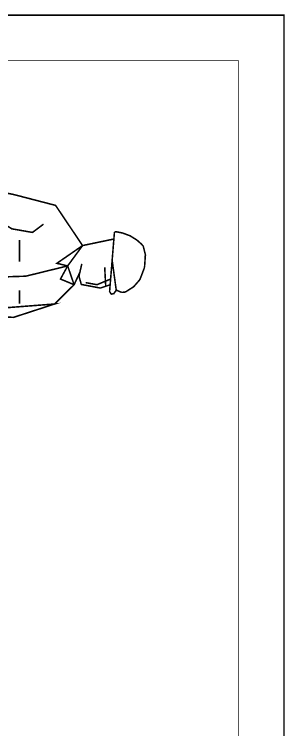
# Model space of a CAD drawing. Extents: x 0.4 to 11.2, y 0.4 to 16.
# Drawn here: x 9.444 to 11.197, y 11.357 to 15.987 of the extents above; entities that cross this region are included whole.
import ezdxf

# ---------------------------------------------------------------- set-up
doc = ezdxf.new("R2010")
doc.units = 0
doc.layers.get('0').update_dxf_attribs({"linetype": 'CONTINUOUS'})

msp = doc.modelspace()

# ---------------------------------------------------------------- linework, layer by layer
at = {"color": 230, "const_width": 0.01}
msp.add_lwpolyline([(11.1917, 0.405003), (11.1917, 15.9817), (0.363336, 15.9817), (0.363336, 0.405003), (11.1917, 0.405003)], close=True, dxfattribs=at)
at = {"color": 6, "const_width": 0.005}
for points in [[(0.656685, 15.6867), (10.8983, 15.6867)], [(10.8983, 2.93668), (10.8983, 15.6867)]]:
    msp.add_lwpolyline(points, dxfattribs=at)
at = {"color": 1, "const_width": 0.01}
for points in [[(9.88667, 14.49), (9.71164, 14.75), (9.44168, 14.82), (9.23665, 14.8617), (9.02501, 14.835)], [(9.63336, 14.6283), (9.56168, 14.575), (9.42833, 14.5983), (9.24164, 14.7133), (9.29665, 14.7617), (9.24164, 14.7133)], [(10.0933, 14.5783), (10.0617, 14.1917)], [(10.2765, 14.4897), (10.268, 14.4996), (10.2384, 14.5258), (10.1942, 14.5533), (10.1454, 14.5714), (10.1066, 14.5789), (10.0935, 14.5796)], [(9.47835, 14.5267), (9.47835, 14.3867)], [(9.88667, 14.49), (9.72, 14.375), (9.78999, 14.3583), (9.74333, 14.2733), (9.83165, 14.2367)], [(10.0866, 14.5317), (9.88667, 14.49), (9.78999, 14.3583), (9.83165, 14.2367)], [(10.2943, 14.4253), (10.2939, 14.431), (10.2801, 14.4851), (10.2778, 14.4901)], [(10.105, 14.2), (10.0783, 14.395)], [(10.2874, 14.3492), (10.2888, 14.3554), (10.293, 14.4189), (10.2925, 14.4251)], [(9.78999, 14.3583), (9.51833, 14.2917), (8.61333, 14.2633)], [(10.0017, 14.215), (9.87831, 14.2383), (9.86333, 14.2917), (9.88167, 14.3717)], [(10.0367, 14.2267), (10.03, 14.35)], [(10.2606, 14.2781), (10.2637, 14.2836), (10.2861, 14.3431), (10.2874, 14.3492)], [(9.83165, 14.2367), (9.85667, 14.29), (9.86833, 14.315)], [(10.0684, 14.2733), (9.97999, 14.2367), (9.90668, 14.25)], [(10.1579, 14.1879), (10.1689, 14.1921), (10.2177, 14.2235), (10.2558, 14.2669), (10.2615, 14.2772)], [(9.83165, 14.2367), (9.70503, 14.1117)], [(10.0017, 14.215), (10.0667, 14.2367)], [(9.47835, 14.2), (9.47835, 14.1133)], [(10.0634, 14.1921), (10.0633, 14.1903), (10.0718, 14.1767), (10.0734, 14.1761), (10.075, 14.1754), (10.0906, 14.1797), (10.0916, 14.1811)], [(10.09, 14.1817), (10.105, 14.2)], [(10.1056, 14.2019), (10.1082, 14.2001), (10.1374, 14.1881), (10.1405, 14.1874)], [(10.141, 14.1874), (10.1425, 14.1871), (10.1571, 14.1882), (10.1584, 14.1886)], [(8.80165, 14.0483), (8.84999, 14.03), (9.21332, 14.0383), (9.43832, 14.025), (9.70503, 14.1117), (9.315, 14.0817)]]:
    msp.add_lwpolyline(points, dxfattribs=at)
msp.add_lwpolyline([(9.88667, 14.49), (9.88667, 14.49)], close=True, dxfattribs=at)

doc.saveas('drawing.dxf')
